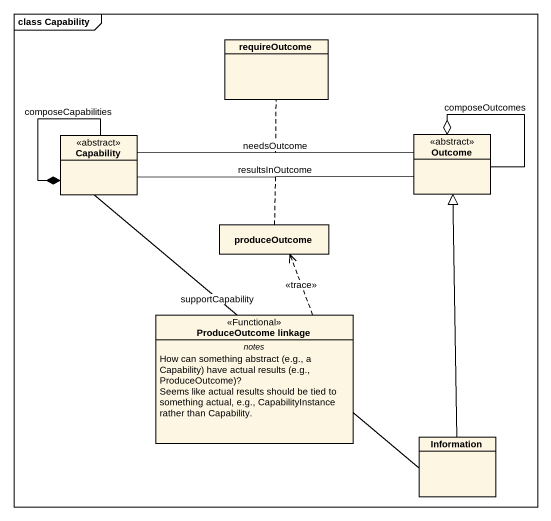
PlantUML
@startuml
mainframe class Capability
hide circle
hide empty members
class requireOutcome
class Capability <<abstract>>
class Outcome <<abstract>>
class produceOutcome
class "ProduceOutcome linkage" as ProduceOutcome_linkage <<Functional>> {
  -- notes --
  {field} How can something abstract (e.g., a Capability) have actual results (e.g., ProduceOutcome)?
  Seems like actual results should be tied to something actual, e.g., CapabilityInstance rather than Capability.
}
class Information
Capability --* Capability : composeCapabilities
Capability -right- Outcome : resultsInOutcome
(Capability, Outcome) .. produceOutcome
Capability -right- Outcome : needsOutcome
(Capability, Outcome) .. requireOutcome
Outcome --o Outcome : composeOutcomes
ProduceOutcome_linkage .up.> produceOutcome : <<trace>>
Information -up- Capability : supportCapability
Information -up-|> Outcome
@enduml
